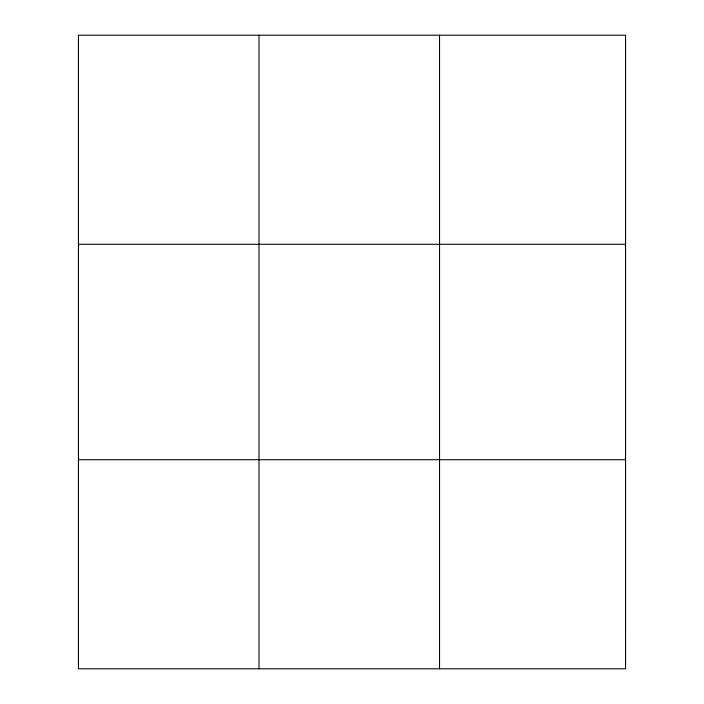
<?xml version="1.0" encoding="UTF-8"?>
<svg xmlns="http://www.w3.org/2000/svg" width="704" height="704" viewBox="0 0 704 704"><rect width="100%" height="100%" fill="white"/><g stroke="black" fill="none" stroke-linecap="round" stroke-linejoin="round"><path stroke-width="1.06" d="M258.993 35.2L258.993 668.8M439.542 35.2L439.542 668.8M78.443 244.288L625.557 244.288M78.443 459.712L625.557 459.712M625.557 638.933L625.557 668.8L78.443 668.8L78.443 35.2L625.557 35.2L625.557 638.933"/></g></svg>
